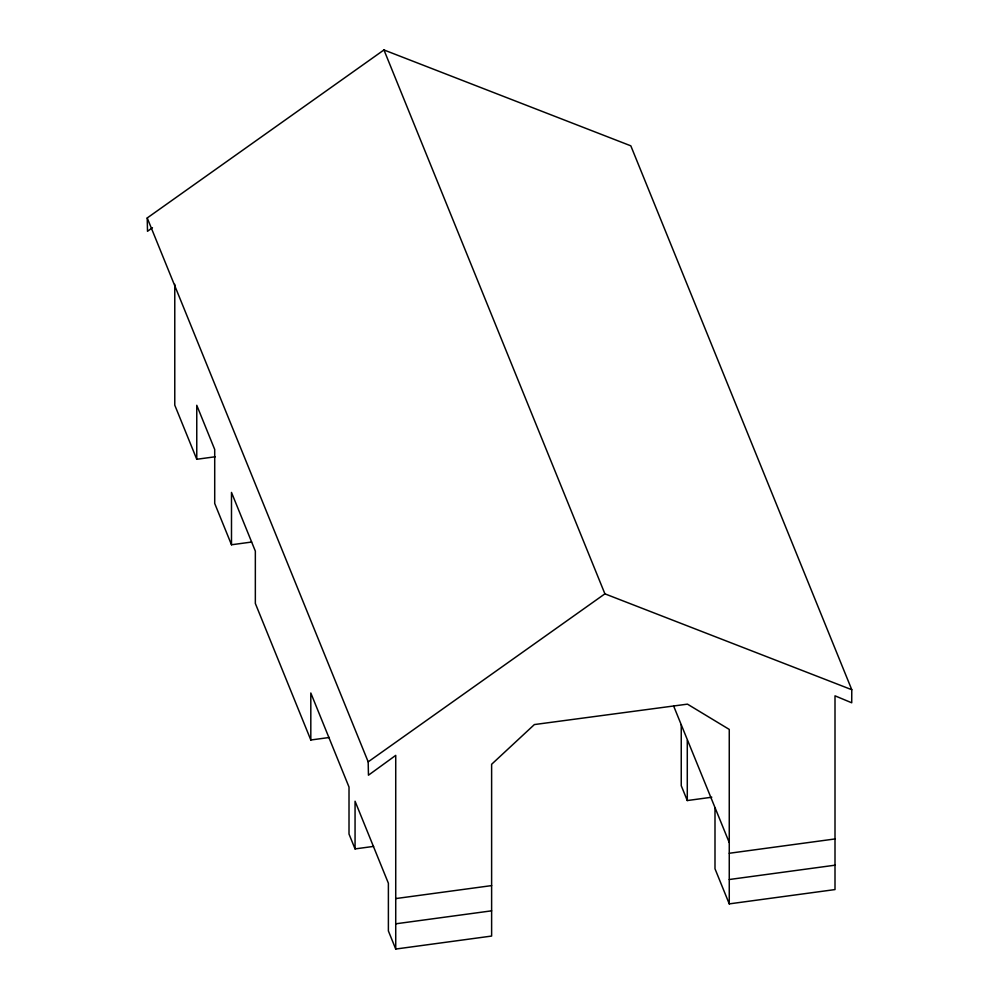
<?xml version="1.0" encoding="UTF-8"?>
<svg xmlns="http://www.w3.org/2000/svg" width="999" height="999" viewBox="0 0 999 999"><rect width="100%" height="100%" fill="white"/><g stroke="black" fill="none" stroke-linecap="round" stroke-linejoin="round"><path stroke-width="1.5" d="M152.46 227.697L147.502 231.293L147.228 217.957L383.953 49.95L630.819 145.829L851.772 689.71L851.722 702.796L835.002 695.828L835.002 889.572L729.258 903.883L714.997 868.78L714.997 807.891M729.258 903.883L729.258 729.42L687.462 704.145L534.378 724.562L491.62 764.285L491.62 936.063L395.729 949.05L395.729 755.381L368.456 775.187L368.181 761.85L604.907 593.843L851.772 689.71M174.775 284.315L174.775 405.157L196.766 459.278L215.322 456.755M196.766 459.278L196.766 405.282L214.71 449.475L214.71 503.459L231.493 544.767L251.598 542.045M231.493 544.767L231.493 492.432L255.344 551.123L255.344 603.458L310.814 739.997L329.37 737.487M673.688 706.131L681.243 724.737L681.243 785.689L687.287 800.549L711.8 797.227M310.814 739.997L310.814 692.994L349.013 787.05L349.013 834.053L355.057 848.913L373.614 846.403M395.729 898.576L491.62 885.601M729.258 853.271L835.002 838.948M395.729 923.813L491.62 910.826M729.258 879.52L835.002 865.196M681.243 724.737L729.258 842.582M383.953 49.95L604.907 593.843M147.228 217.957L368.181 761.85M395.729 949.05L388.386 930.943L388.386 883.253L355.057 801.223L355.057 848.913M687.287 740.434L687.287 800.549"/></g></svg>
